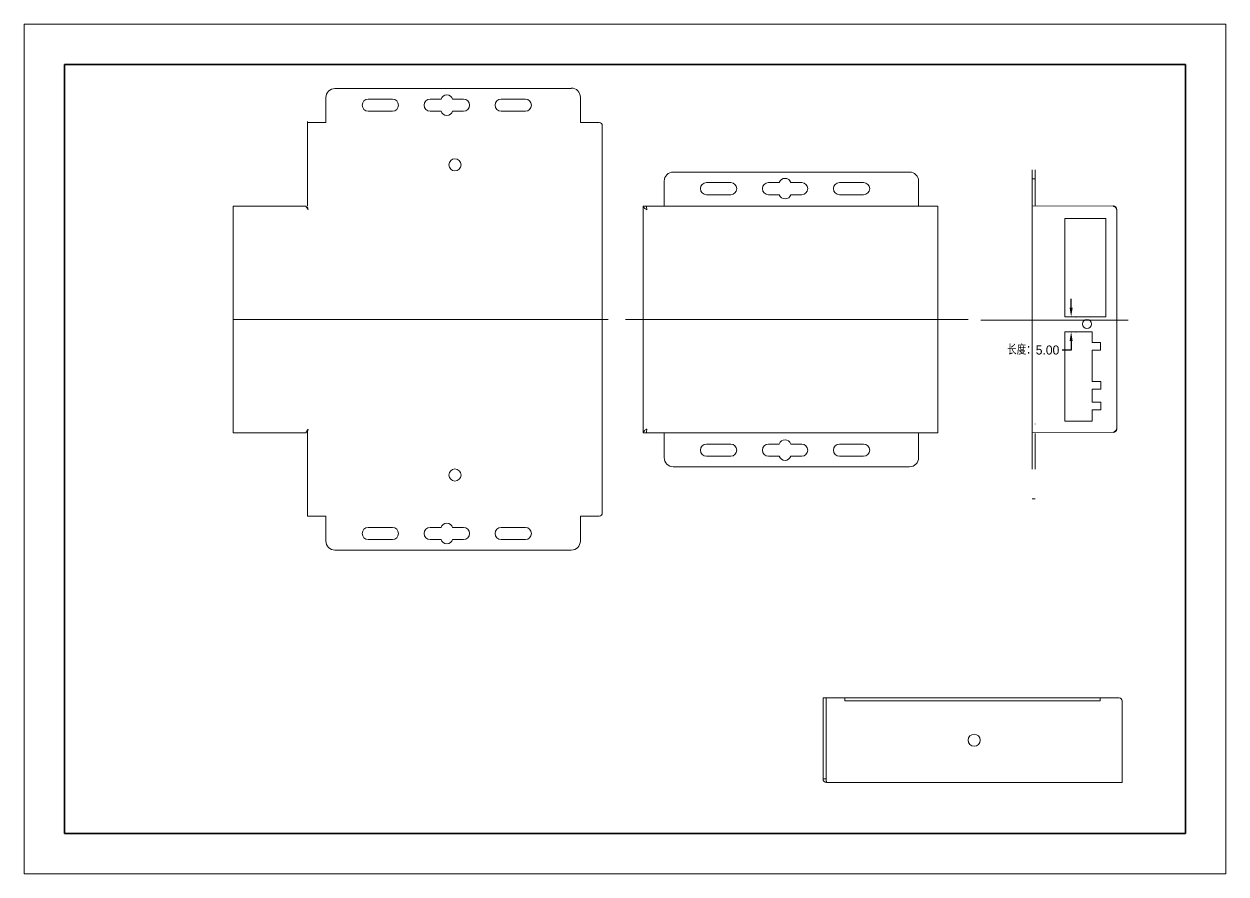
# Model space of a CAD drawing. Header units: millimetres. Extents: x 14577 to 15407, y 2074 to 2357.
# Drawn here: x 15009.7 to 15407.4, y 2075.5 to 2356.7 of the extents above; entities that cross this region are included whole.
import ezdxf

# ---------------------------------------------------------------- set-up
doc = ezdxf.new("R2010")
doc.units = ezdxf.units.MM
doc.header["$LTSCALE"] = 0.5
doc.header["$PDSIZE"] = -5
doc.layers.get('0').update_dxf_attribs({"lineweight": 18})
doc.layers.get('Defpoints').update_dxf_attribs({"lineweight": 18})
doc.layers.add('PUB_DIM尺寸', color=3, linetype='Continuous', lineweight=20, true_color=0x00ff00)
for name, color, linetype, lineweight in [('文字标注', 2, 'Continuous', 18), ('粗实线层', 7, 'Continuous', 35), ('细实线层', 7, 'Continuous', 18)]:
    doc.layers.add(name, color=color, linetype=linetype, lineweight=lineweight)
doc.styles.add('OdaTtfStyle1552972144', font='', dxfattribs={"bigfont": 'hztxt.shx'})
doc.styles.get('OdaTtfStyle1552972144').set_extended_font_data('hztxt')
doc.dimstyles.new('standard(1552972144)', dxfattribs={"dimtxt": 0.18, "dimasz": 4, "dimexe": 0.18, "dimexo": 0.0625, "dimgap": 0.571429, "dimtad": 0, "dimtoh": 1, "dimdec": 4, "dimzin": 0, "dimdsep": 46, "dimtxsty": 'OdaTtfStyle1552972144', "dimsah": 1, "dimcen": 0.09, "dimadec": 0, "dimazin": 0, "dimtfac": 1, "dimtdec": 4, "dimtofl": 0, "dimtmove": 0, "dimatfit": 3, "dimfxl": 1, "dimtolj": 1, "dimtzin": 0, "dimarcsym": 0})

# ---------------------------------------------------------------- blocks, each defined once
blk = doc.blocks.new('*X131')
at = {"layer": '粗实线层'}
for p, q in [((-138.5, 95), (-138.5, -95)), ((138.5, 95), (-138.5, 95)), ((138.5, -95), (138.5, 95)), ((-138.5, -95), (138.5, -95))]:
    blk.add_line(p, q, dxfattribs=at)
at = {"layer": '细实线层'}
for p, q in [((148.5, 105), (-148.5, 105)), ((-148.5, 105), (-148.5, -105)), ((148.5, -105), (148.5, 105)), ((-148.5, -105), (148.5, -105))]:
    blk.add_line(p, q, dxfattribs=at)
blk = doc.blocks.new('*D186')
at = {"layer": 'Defpoints', "color": 0}
for p in [(15355.69, 2259.82), (15355.69, 2254.82), (15356.19, 2254.82)]:
    blk.add_point(p, dxfattribs=at)
at = {"layer": 'PUB_DIM尺寸', "color": 0, "linetype": 'Continuous', "lineweight": -2, "ltscale": 0.210457}
for p, q in [((15356.19, 2262.82), (15356.19, 2265.82)), ((15357.69, 2259.82), (15357.86, 2259.82)), ((15356.19, 2251.82), (15356.19, 2248.82)), ((15357.69, 2254.82), (15357.86, 2254.82)), ((15356.19, 2248.82), (15353.19, 2248.82))]:
    blk.add_line(p, q, dxfattribs=at)
at = {"layer": 'PUB_DIM尺寸', "color": 0}
for points in [[(15355.69, 2262.82), (15356.69, 2262.82), (15356.19, 2259.82)], [(15356.69, 2251.82), (15355.69, 2251.82), (15356.19, 2254.82)]]:
    blk.add_solid(points, dxfattribs=at)
at = {"layer": 'PUB_DIM尺寸', "color": 3, "insert": (15343.65, 2248.82), "char_height": 3, "attachment_point": 5, "style": 'OdaTtfStyle1552972144'}
blk.add_mtext('\\A1;长度：5.00', dxfattribs=at)

msp = doc.modelspace()

# ---------------------------------------------------------------- linework, layer by layer
at = {"color": 3, "linetype": 'Continuous', "lineweight": 15}
for p, q in [((15190.77877, 2335.34844), (15112.57877, 2335.34844)), ((15109.57877, 2332.34844), (15109.57877, 2324.09844)), ((15123.58172, 2331.84844), (15131.58172, 2331.84844)), ((15144.08073, 2331.84844), (15147.67073, 2331.84844)), ((15151.49272, 2331.84844), (15155.08272, 2331.84844)), ((15167.58172, 2331.84844), (15175.58172, 2331.84844)), ((15193.77877, 2332.34844), (15193.77877, 2324.09844)), ((15131.58172, 2327.84844), (15123.58172, 2327.84844)), ((15147.67073, 2327.84844), (15144.08073, 2327.84844)), ((15155.08272, 2327.84844), (15151.49272, 2327.84844)), ((15175.58172, 2327.84844), (15167.58172, 2327.84844)), ((15103.52877, 2324.48428), (15103.52877, 2296.48428)), ((15201.02877, 2323.09844), (15201.02877, 2194.87012)), ((15302.7207, 2307.73428), (15224.5207, 2307.73428)), ((15221.5207, 2304.73428), (15221.5207, 2296.48428)), ((15235.52365, 2304.23428), (15243.52365, 2304.23428)), ((15256.02266, 2304.23428), (15259.61266, 2304.23428)), ((15263.43465, 2304.23428), (15267.02465, 2304.23428)), ((15279.52365, 2304.23428), (15287.52365, 2304.23428)), ((15305.7207, 2304.73428), (15305.7207, 2296.48428)), ((15243.52365, 2300.23428), (15235.52365, 2300.23428)), ((15259.61266, 2300.23428), (15256.02266, 2300.23428)), ((15267.02465, 2300.23428), (15263.43465, 2300.23428)), ((15287.52365, 2300.23428), (15279.52365, 2300.23428)), ((15078.91461, 2221.48428), (15078.91461, 2296.48428)), ((15102.91461, 2296.48428), (15078.91461, 2296.48428)), ((15103.72877, 2295.28428), (15102.91461, 2296.48428)), ((15103.72877, 2295.28428), (15103.52877, 2296.09844)), ((15214.575, 2221.48428), (15214.575, 2296.48428)), ((15312.075, 2296.48428), (15214.575, 2296.48428)), ((15215.775, 2295.27928), (15215.75135, 2295.50091)), ((15312.075, 2221.48428), (15312.075, 2296.48428)), ((15343.2564, 2296.46753), (15370.0564, 2296.52475)), ((15343.2564, 2296.46753), (15343.2564, 2221.46753)), ((15371.2564, 2295.32475), (15371.2564, 2222.72475)), ((15078.91461, 2221.48428), (15102.91461, 2221.48428)), ((15102.91461, 2221.48428), (15103.72877, 2222.68428)), ((15103.72877, 2222.68428), (15103.52877, 2221.87012)), ((15103.52877, 2193.87012), (15103.52877, 2221.87012)), ((15214.575, 2221.48428), (15312.075, 2221.48428)), ((15215.775, 2222.68428), (15215.75135, 2222.46265)), ((15221.5207, 2213.22414), (15221.5207, 2221.47414)), ((15305.7207, 2213.22414), (15305.7207, 2221.47414)), ((15370.0564, 2221.52475), (15343.2564, 2221.46753)), ((15243.52267, 2217.72414), (15235.52267, 2217.72414)), ((15259.61167, 2217.72414), (15256.02167, 2217.72414)), ((15267.02366, 2217.72414), (15263.43366, 2217.72414)), ((15287.52267, 2217.72414), (15279.52267, 2217.72414)), ((15235.52267, 2213.72414), (15243.52267, 2213.72414)), ((15256.02167, 2213.72414), (15259.61167, 2213.72414)), ((15263.43366, 2213.72414), (15267.02366, 2213.72414)), ((15279.52267, 2213.72414), (15287.52267, 2213.72414)), ((15302.7207, 2210.22414), (15224.5207, 2210.22414)), ((15109.57877, 2185.62012), (15109.57877, 2193.87012)), ((15193.77877, 2185.62012), (15193.77877, 2193.87012)), ((15131.58074, 2190.12012), (15123.58074, 2190.12012)), ((15147.66974, 2190.12012), (15144.07974, 2190.12012)), ((15155.08173, 2190.12012), (15151.49173, 2190.12012)), ((15175.58074, 2190.12012), (15167.58074, 2190.12012)), ((15123.58074, 2186.12012), (15131.58074, 2186.12012)), ((15144.07974, 2186.12012), (15147.66974, 2186.12012)), ((15151.49173, 2186.12012), (15155.08173, 2186.12012)), ((15167.58074, 2186.12012), (15175.58074, 2186.12012)), ((15190.77877, 2182.62012), (15112.57877, 2182.62012)), ((15274.0798, 2133.70623), (15274.0798, 2106.90623)), ((15275.0798, 2106.90623), (15275.0798, 2133.70623)), ((15281.3298, 2133.70623), (15275.0798, 2133.70623)), ((15372.0798, 2133.70623), (15365.8298, 2133.70623)), ((15373.0798, 2105.70623), (15373.0798, 2132.70623)), ((15275.10345, 2106.6846), (15275.0798, 2106.90623)), ((15373.0798, 2105.70623), (15275.2798, 2105.70623))]:
    msp.add_line(p, q, dxfattribs=at)
at = {"color": 7, "linetype": 'Continuous', "lineweight": 15}
for p, q in [((15343.2564, 2296.46753), (15343.2564, 2308.46753)), ((15344.2564, 2296.66753), (15344.2564, 2308.46753)), ((15229.575, 2296.48428), (15230.575, 2296.48428)), ((15229.575, 2221.48428), (15230.575, 2221.48428)), ((15343.2564, 2209.46753), (15343.2564, 2221.46753)), ((15344.2564, 2209.46753), (15344.2564, 2221.26753)), ((15274.0798, 2133.70623), (15275.0798, 2133.70623)), ((15281.3298, 2133.70623), (15365.8298, 2133.70623)), ((15281.3298, 2132.70623), (15365.8298, 2132.70623)), ((15274.0798, 2106.90623), (15275.0798, 2106.90623))]:
    msp.add_line(p, q, dxfattribs=at)
at = {"color": 3, "linetype": 'Continuous', "lineweight": 15}
for centre in [(15152.27877, 2310.09844), (15152.27877, 2207.48428), (15324.0798, 2119.70623)]:
    msp.add_circle(centre, 2, dxfattribs=at)
for centre, radius, start, end in [((15112.57877, 2332.34844), 3, 90, 180), ((15190.77877, 2332.50304), 3, 0, 90), ((15123.58172, 2329.84844), 2, 90, 270), ((15131.58172, 2329.84844), 2, 270, 90), ((15144.08073, 2329.84844), 2, 90, 270), ((15149.58172, 2331.25844), 2, 17.1575374, 162.8424626), ((15155.08272, 2329.84844), 2, 270, 90), ((15167.58172, 2329.84844), 2, 90, 270), ((15175.58172, 2329.84844), 2, 270, 90), ((15149.58172, 2328.43844), 2, 197.1575374, 342.8424626), ((15224.5207, 2304.73428), 3, 90, 180), ((15302.7207, 2304.73428), 3, 0, 90), ((15235.52365, 2302.23428), 2, 90, 270), ((15243.52365, 2302.23428), 2, 270, 90), ((15256.02266, 2302.23428), 2, 90, 270), ((15261.52365, 2303.64428), 2, 17.1575374, 162.8424626), ((15267.02465, 2302.23428), 2, 270, 90), ((15279.52365, 2302.23428), 2, 90, 270), ((15287.52365, 2302.23428), 2, 270, 90), ((15261.52365, 2300.82428), 2, 197.1575374, 342.8424626), ((15370.0564, 2295.32475), 1.2, 0, 90), ((15370.0564, 2222.72475), 1.2, 270, 0), ((15235.52267, 2215.72414), 2, 90, 270), ((15243.52267, 2215.72414), 2, 270, 90), ((15256.02167, 2215.72414), 2, 90, 270), ((15261.52267, 2217.13414), 2, 17.1575374, 162.8424626), ((15267.02366, 2215.72414), 2, 270, 90), ((15279.52267, 2215.72414), 2, 90, 270), ((15287.52267, 2215.72414), 2, 270, 90), ((15224.5207, 2213.22414), 3, 180, 270), ((15261.52267, 2214.31414), 2, 197.1575374, 342.8424626), ((15302.7207, 2213.22414), 3, 270, 0), ((15123.58074, 2188.12012), 2, 90, 270), ((15131.58074, 2188.12012), 2, 270, 90), ((15144.07974, 2188.12012), 2, 90, 270), ((15149.58074, 2189.53012), 2, 17.1575374, 162.8424626), ((15155.08173, 2188.12012), 2, 270, 90), ((15167.58074, 2188.12012), 2, 90, 270), ((15175.58074, 2188.12012), 2, 270, 90), ((15112.57877, 2185.62012), 3, 180, 270), ((15149.58074, 2186.71012), 2, 197.1575374, 342.8424626), ((15190.77877, 2185.62012), 3, 270, 0), ((15372.0798, 2132.70623), 1, 0, 90), ((15275.2798, 2106.90623), 1.2, 180, 270)]:
    msp.add_arc(centre, radius, start, end, dxfattribs=at)
at = {"color": 7, "linetype": 'Continuous', "lineweight": 15}
for centre, start, end in [((15345.4564, 2296.66753), 180, 189.5781953), ((15345.4564, 2224.26753), 170.4218047, 180)]:
    msp.add_arc(centre, 1.2, start, end, dxfattribs=at)
at = {"color": 3, "linetype": 'Continuous', "lineweight": 15}
for points, knots in [([(15214.575, 2296.47928), (15214.575, 2296.38875), (15214.61881, 2296.24527), (15214.73151, 2296.07846), (15214.89706, 2295.89511), (15215.16949, 2295.67537), (15215.41052, 2295.51391), (15215.54022, 2295.42972)], [0, 0, 0, 0, 0.272056626, 0.429031485, 0.604709908, 1.011902023, 1.476607455, 1.476607455, 1.476607455, 1.476607455]), ([(15215.75135, 2295.50091), (15215.73741, 2295.63003), (15215.71686, 2295.81563), (15215.68684, 2296.04946), (15215.66518, 2296.19414), (15215.64462, 2296.31086), (15215.62246, 2296.39909), (15215.60563, 2296.45181), (15215.58448, 2296.47928), (15215.575, 2296.47928)], [0, 0, 0, 0, 0.389993902, 0.56064502, 0.708251807, 0.828577832, 0.918469773, 0.976166226, 1.00463551, 1.00463551, 1.00463551, 1.00463551]), ([(15370.0564, 2296.52475), (15370.21064, 2296.42656), (15370.50291, 2296.2405), (15370.84023, 2295.9926), (15371.05215, 2295.78426), (15371.16641, 2295.63424), (15371.23916, 2295.48139), (15371.2564, 2295.37534), (15371.2564, 2295.32475)], [0, 0, 0, 0, 0.548921457, 1.040760826, 1.252518966, 1.439190001, 1.604118038, 1.755995244, 1.755995244, 1.755995244, 1.755995244]), ([(15215.54022, 2222.53385), (15215.41052, 2222.44965), (15215.16949, 2222.28819), (15214.89706, 2222.06845), (15214.73151, 2221.88511), (15214.61881, 2221.71829), (15214.575, 2221.57481), (15214.575, 2221.48428)], [0, 0, 0, 0, 0.464705432, 0.871897547, 1.04757597, 1.204550829, 1.476607455, 1.476607455, 1.476607455, 1.476607455]), ([(15215.75135, 2222.46265), (15215.73741, 2222.33354), (15215.71686, 2222.14793), (15215.68684, 2221.9141), (15215.66518, 2221.76942), (15215.64462, 2221.6527), (15215.62246, 2221.56448), (15215.60563, 2221.51175), (15215.58448, 2221.48428), (15215.575, 2221.48428)], [0, 0, 0, 0, 0.389993902, 0.56064502, 0.708251807, 0.828577832, 0.918469773, 0.976166226, 1.00463551, 1.00463551, 1.00463551, 1.00463551]), ([(15371.2564, 2222.72475), (15371.2564, 2222.67417), (15371.23916, 2222.56812), (15371.16641, 2222.41527), (15371.05215, 2222.26525), (15370.84023, 2222.05691), (15370.50291, 2221.80901), (15370.21064, 2221.62294), (15370.0564, 2221.52475)], [0, 0, 0, 0, 0.151877206, 0.316805243, 0.503476277, 0.715234418, 1.207073787, 1.755995244, 1.755995244, 1.755995244, 1.755995244]), ([(15275.2798, 2105.70623), (15275.27032, 2105.70623), (15275.24917, 2105.7337), (15275.23234, 2105.78643), (15275.21018, 2105.87465), (15275.18962, 2105.99137), (15275.16796, 2106.13605), (15275.13794, 2106.36988), (15275.11739, 2106.55549), (15275.10345, 2106.6846)], [0, 0, 0, 0, 0.028469284, 0.086165737, 0.176057677, 0.296383703, 0.44399049, 0.614641607, 1.00463551, 1.00463551, 1.00463551, 1.00463551])]:
    msp.add_open_spline(points, degree=3, knots=knots, dxfattribs=at)
for points in [[(15215.54022, 2295.42972), (15215.61819, 2295.37911), (15215.6966, 2295.3292), (15215.775, 2295.27928)], [(15215.775, 2222.68428), (15215.6966, 2222.63437), (15215.61819, 2222.58445), (15215.54022, 2222.53385)]]:
    msp.add_open_spline(points, degree=3, dxfattribs=at)
at = {"layer": '文字标注'}
for p, q in [((15103.52877, 2324.09844), (15109.57877, 2324.09844)), ((15193.77877, 2324.09844), (15200.02877, 2324.09844)), ((15343.2564, 2305.48428), (15344.2564, 2305.48428)), ((15078.91461, 2258.98428), (15202.9746, 2258.98428)), ((15208.75452, 2258.98428), (15322.0671, 2258.98428)), ((15343.2564, 2199.6384), (15344.2564, 2199.6384)), ((15103.52877, 2193.87012), (15109.57877, 2193.87012)), ((15193.77877, 2193.87012), (15200.02877, 2193.87012)), ((15281.3298, 2132.70623), (15281.3298, 2133.70623)), ((15365.8298, 2132.70623), (15365.8298, 2133.70623))]:
    msp.add_line(p, q, dxfattribs=at)
at = {"layer": '文字标注', "color": 3, "linetype": 'Continuous', "lineweight": 13, "ltscale": 1.659055}
for q in [(15354.14459, 2259.81512), (15367.64459, 2292.31512)]:
    msp.add_line((15354.14459, 2292.31512), q, dxfattribs=at)
at = {"layer": '文字标注', "color": 3, "linetype": 'Continuous', "lineweight": 13, "ltscale": 1.613404}
for p, q in [((15367.64459, 2292.31512), (15367.64459, 2259.81512)), ((15354.14459, 2254.81512), (15354.14459, 2225.31512)), ((15354.14459, 2254.81512), (15363.14459, 2254.81512)), ((15363.14459, 2254.81512), (15363.14459, 2251.31512)), ((15363.14459, 2251.31512), (15365.8858, 2251.31512)), ((15365.8858, 2251.31512), (15365.8858, 2248.81512)), ((15354.14459, 2225.31512), (15363.14459, 2225.31512))]:
    msp.add_line(p, q, dxfattribs=at)
at = {"layer": '文字标注', "color": 3, "linetype": 'Continuous', "lineweight": 13, "ltscale": 0.512054}
msp.add_line((15354.14459, 2259.81512), (15367.64459, 2259.81512), dxfattribs=at)
at = {"layer": '文字标注', "color": 2, "linetype": 'Continuous', "lineweight": 13, "ltscale": 2.216019}
msp.add_line((15326.27754, 2258.68038), (15375.02995, 2258.68038), dxfattribs=at)
at = {"layer": '文字标注', "color": 3, "linetype": 'Continuous', "lineweight": 13, "ltscale": 1.60256}
for p, q in [((15365.8858, 2248.81512), (15363.14459, 2248.81512)), ((15363.14459, 2248.81512), (15363.14459, 2238.40327)), ((15363.14459, 2238.40327), (15366.03384, 2238.40327)), ((15366.03384, 2235.90327), (15363.14459, 2235.90327)), ((15363.14459, 2235.90327), (15363.14459, 2231.60327)), ((15366.03384, 2238.40327), (15366.03384, 2235.90327)), ((15363.14459, 2231.55425), (15366.03384, 2231.55425)), ((15366.03384, 2231.55425), (15366.03384, 2229.05425)), ((15366.03384, 2229.05425), (15363.14459, 2229.05425)), ((15363.14459, 2229.05425), (15363.14459, 2225.25425))]:
    msp.add_line(p, q, dxfattribs=at)
at = {"layer": '文字标注', "color": 7, "linetype": 'Continuous', "lineweight": 13, "ltscale": 0.274787}
msp.add_line((15361.06395, 2225.31512), (15362.37927, 2225.31512), dxfattribs=at)
at = {"layer": '文字标注'}
msp.add_circle((15361.40846, 2257.43898), 1.5, dxfattribs=at)
for centre, start, end in [((15200.02877, 2323.09844), 0, 90), ((15200.02877, 2194.87012), 270, 0)]:
    msp.add_arc(centre, 1, start, end, dxfattribs=at)

# ---------------------------------------------------------------- block references
at = {"layer": '文字标注', "color": 7, "xscale": 1.339222046977739, "yscale": 1.339222046977739, "zscale": 1.339222046977739}
msp.add_blockref('*X131', (15208.54916, 2216.08765), dxfattribs=at)

# ---------------------------------------------------------------- dimensions: what is measured, and where the dimension line sits
at = {"layer": 'PUB_DIM尺寸', "color": 1, "linetype": 'Continuous', "ltscale": 0.210457, "true_color": 0xff0000}
dim = msp.add_aligned_dim(p1=(15355.68684, 2259.81512), p2=(15355.68684, 2254.81512), distance=0.5051, text='长度：5.00', dimstyle='standard(1552972144)', override={"dimtxt": 3, "dimasz": 3, "dimexe": 1.666667, "dimexo": 2, "dimgap": 1, "dimclrt": 3}, dxfattribs=at)
dim.commit()
dim.dimension.update_dxf_attribs({"geometry": '*D186', "text_midpoint": (15343.6492, 2248.81512)})

doc.saveas('drawing.dxf')
